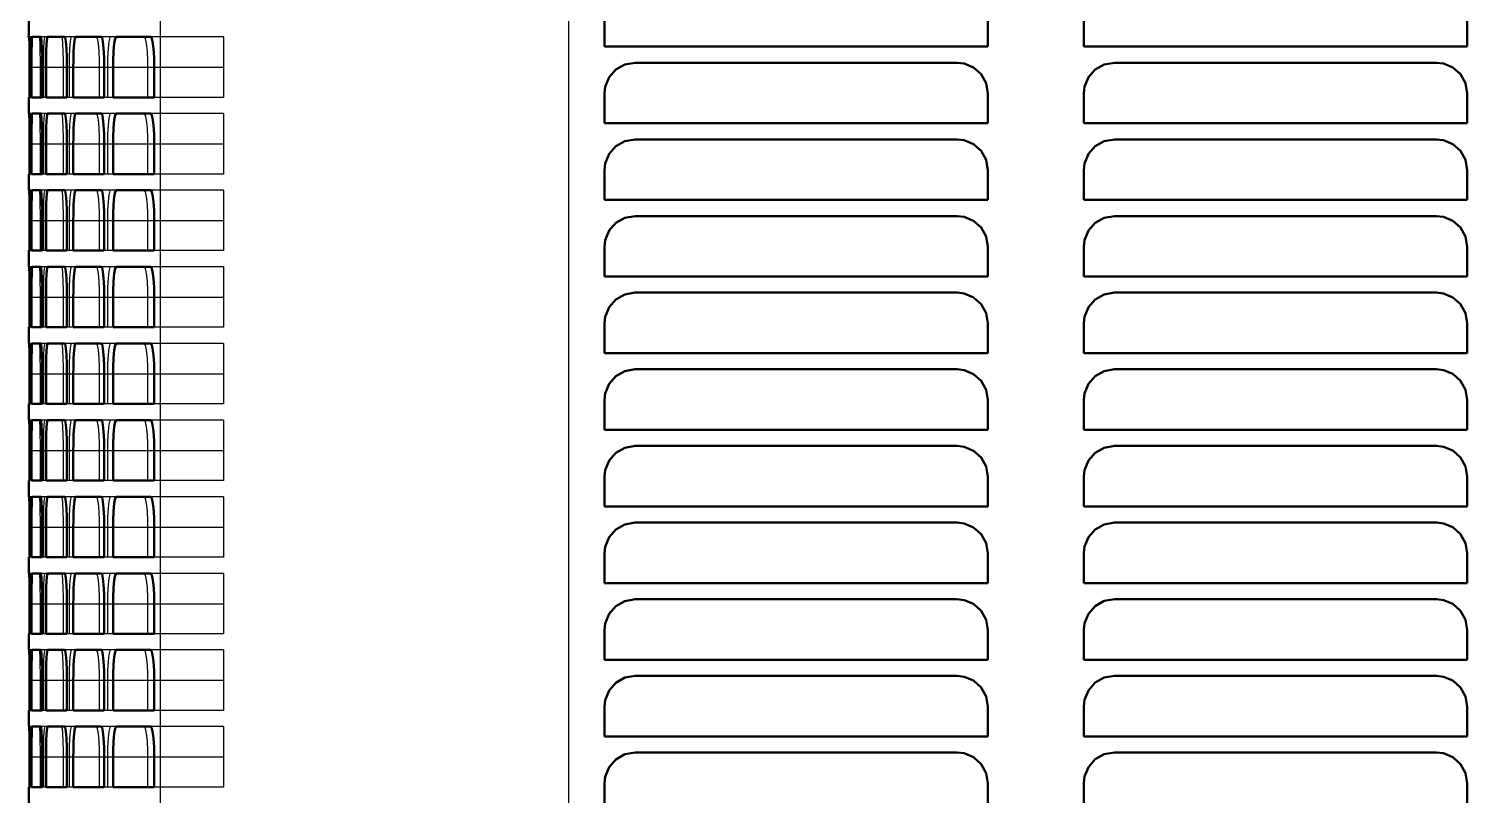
# Model space of a CAD drawing. Header units: inches. Extents: x 0 to 35.8, y 0 to 41.5.
# Drawn here: x 0.23 to 9.61, y 15.8 to 20.8 of the extents above; entities that cross this region are included whole.
import ezdxf

# ---------------------------------------------------------------- set-up
doc = ezdxf.new("R2010")
doc.units = ezdxf.units.IN
doc.header["$MEASUREMENT"] = 0
doc.linetypes.add('Dashed', pattern=[2, 1, -1])
for name, color, linetype, lineweight in [('2d ConnectionPoints', 7, 'Continuous', 50), ('AM_0', 7, 'Continuous', 50), ('AM_4', 3, 'Continuous', 25), ('AM_9', 6, 'Dashed', 25)]:
    doc.layers.add(name, color=color, linetype=linetype, lineweight=lineweight)

msp = doc.modelspace()

# ---------------------------------------------------------------- linework, layer by layer
at = {"layer": '2d ConnectionPoints'}
msp.add_point((0.23, 20.75), dxfattribs=at)
at = {"layer": 'AM_0'}
for p, q in [((0.23, 20.855), (0.23, 20.75)), ((3.984, 20.881), (3.984, 20.686)), ((6.484, 20.686), (6.484, 20.881)), ((7.109, 20.881), (7.109, 20.686)), ((9.609, 20.686), (9.609, 20.881)), ((0.2364, 20.75), (0.23, 20.75)), ((0.3099, 20.75), (0.2515, 20.75)), ((0.4655, 20.75), (0.3519, 20.75)), ((0.7037, 20.75), (0.5345, 20.75)), ((1.0249, 20.75), (0.7999, 20.75)), ((3.984, 20.686), (6.484, 20.686)), ((7.109, 20.686), (9.609, 20.686)), ((0.2348, 20.55), (0.2348, 20.355)), ((0.2387, 20.355), (0.2387, 20.55)), ((0.2478, 20.55), (0.2478, 20.355)), ((0.3174, 20.355), (0.3174, 20.55)), ((0.343, 20.55), (0.343, 20.355)), ((0.4783, 20.355), (0.4783, 20.55)), ((0.5204, 20.55), (0.5204, 20.355)), ((0.7218, 20.355), (0.7218, 20.55)), ((0.7804, 20.55), (0.7804, 20.355)), ((1.0483, 20.355), (1.0483, 20.55)), ((6.284, 20.581), (4.184, 20.581)), ((9.409, 20.581), (7.309, 20.581)), ((0.23, 20.355), (0.2387, 20.355)), ((0.23, 20.355), (0.23, 20.25)), ((0.2478, 20.355), (0.3174, 20.355)), ((0.343, 20.355), (0.4783, 20.355)), ((0.5204, 20.355), (0.7218, 20.355)), ((0.7804, 20.355), (1.0483, 20.355)), ((3.984, 20.381), (3.984, 20.186)), ((6.484, 20.186), (6.484, 20.381)), ((7.109, 20.381), (7.109, 20.186)), ((9.609, 20.186), (9.609, 20.381)), ((0.2364, 20.25), (0.23, 20.25)), ((0.3099, 20.25), (0.2515, 20.25)), ((0.4655, 20.25), (0.3519, 20.25)), ((0.7037, 20.25), (0.5345, 20.25)), ((1.0249, 20.25), (0.7999, 20.25)), ((3.984, 20.186), (6.484, 20.186)), ((7.109, 20.186), (9.609, 20.186)), ((6.284, 20.081), (4.184, 20.081)), ((9.409, 20.081), (7.309, 20.081)), ((0.2348, 20.05), (0.2348, 19.855)), ((0.2387, 19.855), (0.2387, 20.05)), ((0.2478, 20.05), (0.2478, 19.855)), ((0.3174, 19.855), (0.3174, 20.05)), ((0.343, 20.05), (0.343, 19.855)), ((0.4783, 19.855), (0.4783, 20.05)), ((0.5204, 20.05), (0.5204, 19.855)), ((0.7218, 19.855), (0.7218, 20.05)), ((0.7804, 20.05), (0.7804, 19.855)), ((1.0483, 19.855), (1.0483, 20.05)), ((0.23, 19.855), (0.2387, 19.855)), ((0.23, 19.855), (0.23, 19.75)), ((0.2478, 19.855), (0.3174, 19.855)), ((0.343, 19.855), (0.4783, 19.855)), ((0.5204, 19.855), (0.7218, 19.855)), ((0.7804, 19.855), (1.0483, 19.855)), ((3.984, 19.881), (3.984, 19.686)), ((6.484, 19.686), (6.484, 19.881)), ((7.109, 19.881), (7.109, 19.686)), ((9.609, 19.686), (9.609, 19.881)), ((0.2364, 19.75), (0.23, 19.75)), ((0.3099, 19.75), (0.2515, 19.75)), ((0.4655, 19.75), (0.3519, 19.75)), ((0.7037, 19.75), (0.5345, 19.75)), ((1.0249, 19.75), (0.7999, 19.75)), ((3.984, 19.686), (6.484, 19.686)), ((7.109, 19.686), (9.609, 19.686)), ((0.2348, 19.55), (0.2348, 19.355)), ((0.2387, 19.355), (0.2387, 19.55)), ((0.2478, 19.55), (0.2478, 19.355)), ((0.3174, 19.355), (0.3174, 19.55)), ((0.343, 19.55), (0.343, 19.355)), ((0.4783, 19.355), (0.4783, 19.55)), ((0.5204, 19.55), (0.5204, 19.355)), ((0.7218, 19.355), (0.7218, 19.55)), ((0.7804, 19.55), (0.7804, 19.355)), ((1.0483, 19.355), (1.0483, 19.55)), ((6.284, 19.581), (4.184, 19.581)), ((9.409, 19.581), (7.309, 19.581)), ((0.23, 19.355), (0.2387, 19.355)), ((0.23, 19.355), (0.23, 19.25)), ((0.2478, 19.355), (0.3174, 19.355)), ((0.343, 19.355), (0.4783, 19.355)), ((0.5204, 19.355), (0.7218, 19.355)), ((0.7804, 19.355), (1.0483, 19.355)), ((3.984, 19.381), (3.984, 19.186)), ((6.484, 19.186), (6.484, 19.381)), ((7.109, 19.381), (7.109, 19.186)), ((9.609, 19.186), (9.609, 19.381)), ((0.2364, 19.25), (0.23, 19.25)), ((0.3099, 19.25), (0.2515, 19.25)), ((0.4655, 19.25), (0.3519, 19.25)), ((0.7037, 19.25), (0.5345, 19.25)), ((1.0249, 19.25), (0.7999, 19.25)), ((3.984, 19.186), (6.484, 19.186)), ((7.109, 19.186), (9.609, 19.186)), ((0.2348, 19.05), (0.2348, 18.855)), ((0.2387, 18.855), (0.2387, 19.05)), ((0.2478, 19.05), (0.2478, 18.855)), ((0.3174, 18.855), (0.3174, 19.05)), ((0.343, 19.05), (0.343, 18.855)), ((0.4783, 18.855), (0.4783, 19.05)), ((0.5204, 19.05), (0.5204, 18.855)), ((0.7218, 18.855), (0.7218, 19.05)), ((0.7804, 19.05), (0.7804, 18.855)), ((1.0483, 18.855), (1.0483, 19.05)), ((6.284, 19.081), (4.184, 19.081)), ((9.409, 19.081), (7.309, 19.081)), ((0.23, 18.855), (0.2387, 18.855)), ((0.23, 18.855), (0.23, 18.75)), ((0.2478, 18.855), (0.3174, 18.855)), ((0.343, 18.855), (0.4783, 18.855)), ((0.5204, 18.855), (0.7218, 18.855)), ((0.7804, 18.855), (1.0483, 18.855)), ((3.984, 18.881), (3.984, 18.686)), ((6.484, 18.686), (6.484, 18.881)), ((7.109, 18.881), (7.109, 18.686)), ((9.609, 18.686), (9.609, 18.881)), ((0.2364, 18.75), (0.23, 18.75)), ((0.3099, 18.75), (0.2515, 18.75)), ((0.4655, 18.75), (0.3519, 18.75)), ((0.7037, 18.75), (0.5345, 18.75)), ((1.0249, 18.75), (0.7999, 18.75)), ((3.984, 18.686), (6.484, 18.686)), ((7.109, 18.686), (9.609, 18.686)), ((6.284, 18.581), (4.184, 18.581)), ((9.409, 18.581), (7.309, 18.581)), ((0.2348, 18.55), (0.2348, 18.355)), ((0.2387, 18.355), (0.2387, 18.55)), ((0.2478, 18.55), (0.2478, 18.355)), ((0.3174, 18.355), (0.3174, 18.55)), ((0.343, 18.55), (0.343, 18.355)), ((0.4783, 18.355), (0.4783, 18.55)), ((0.5204, 18.55), (0.5204, 18.355)), ((0.7218, 18.355), (0.7218, 18.55)), ((0.7804, 18.55), (0.7804, 18.355)), ((1.0483, 18.355), (1.0483, 18.55)), ((0.23, 18.355), (0.2387, 18.355)), ((0.23, 18.355), (0.23, 18.25)), ((0.2478, 18.355), (0.3174, 18.355)), ((0.343, 18.355), (0.4783, 18.355)), ((0.5204, 18.355), (0.7218, 18.355)), ((0.7804, 18.355), (1.0483, 18.355)), ((3.984, 18.381), (3.984, 18.186)), ((6.484, 18.186), (6.484, 18.381)), ((7.109, 18.381), (7.109, 18.186)), ((9.609, 18.186), (9.609, 18.381)), ((0.2364, 18.25), (0.23, 18.25)), ((0.3099, 18.25), (0.2515, 18.25)), ((0.4655, 18.25), (0.3519, 18.25)), ((0.7037, 18.25), (0.5345, 18.25)), ((1.0249, 18.25), (0.7999, 18.25)), ((3.984, 18.186), (6.484, 18.186)), ((7.109, 18.186), (9.609, 18.186)), ((0.2348, 18.05), (0.2348, 17.855)), ((0.2387, 17.855), (0.2387, 18.05)), ((0.2478, 18.05), (0.2478, 17.855)), ((0.3174, 17.855), (0.3174, 18.05)), ((0.343, 18.05), (0.343, 17.855)), ((0.4783, 17.855), (0.4783, 18.05)), ((0.5204, 18.05), (0.5204, 17.855)), ((0.7218, 17.855), (0.7218, 18.05)), ((0.7804, 18.05), (0.7804, 17.855)), ((1.0483, 17.855), (1.0483, 18.05)), ((6.284, 18.081), (4.184, 18.081)), ((9.409, 18.081), (7.309, 18.081)), ((0.23, 17.855), (0.2387, 17.855)), ((0.23, 17.855), (0.23, 17.75)), ((0.2478, 17.855), (0.3174, 17.855)), ((0.343, 17.855), (0.4783, 17.855)), ((0.5204, 17.855), (0.7218, 17.855)), ((0.7804, 17.855), (1.0483, 17.855)), ((3.984, 17.881), (3.984, 17.686)), ((6.484, 17.686), (6.484, 17.881)), ((7.109, 17.881), (7.109, 17.686)), ((9.609, 17.686), (9.609, 17.881)), ((0.2364, 17.75), (0.23, 17.75)), ((0.3099, 17.75), (0.2515, 17.75)), ((0.4655, 17.75), (0.3519, 17.75)), ((0.7037, 17.75), (0.5345, 17.75)), ((1.0249, 17.75), (0.7999, 17.75)), ((3.984, 17.686), (6.484, 17.686)), ((7.109, 17.686), (9.609, 17.686)), ((0.2348, 17.55), (0.2348, 17.355)), ((0.2387, 17.355), (0.2387, 17.55)), ((0.2478, 17.55), (0.2478, 17.355)), ((0.3174, 17.355), (0.3174, 17.55)), ((0.343, 17.55), (0.343, 17.355)), ((0.4783, 17.355), (0.4783, 17.55)), ((0.5204, 17.55), (0.5204, 17.355)), ((0.7218, 17.355), (0.7218, 17.55)), ((0.7804, 17.55), (0.7804, 17.355)), ((1.0483, 17.355), (1.0483, 17.55)), ((6.284, 17.581), (4.184, 17.581)), ((9.409, 17.581), (7.309, 17.581)), ((0.23, 17.355), (0.2387, 17.355)), ((0.23, 17.355), (0.23, 17.25)), ((0.2478, 17.355), (0.3174, 17.355)), ((0.343, 17.355), (0.4783, 17.355)), ((0.5204, 17.355), (0.7218, 17.355)), ((0.7804, 17.355), (1.0483, 17.355)), ((3.984, 17.381), (3.984, 17.186)), ((6.484, 17.186), (6.484, 17.381)), ((7.109, 17.381), (7.109, 17.186)), ((9.609, 17.186), (9.609, 17.381)), ((0.2364, 17.25), (0.23, 17.25)), ((0.3099, 17.25), (0.2515, 17.25)), ((0.4655, 17.25), (0.3519, 17.25)), ((0.7037, 17.25), (0.5345, 17.25)), ((1.0249, 17.25), (0.7999, 17.25)), ((3.984, 17.186), (6.484, 17.186)), ((7.109, 17.186), (9.609, 17.186)), ((6.284, 17.081), (4.184, 17.081)), ((9.409, 17.081), (7.309, 17.081)), ((0.2348, 17.05), (0.2348, 16.855)), ((0.2387, 16.855), (0.2387, 17.05)), ((0.2478, 17.05), (0.2478, 16.855)), ((0.3174, 16.855), (0.3174, 17.05)), ((0.343, 17.05), (0.343, 16.855)), ((0.4783, 16.855), (0.4783, 17.05)), ((0.5204, 17.05), (0.5204, 16.855)), ((0.7218, 16.855), (0.7218, 17.05)), ((0.7804, 17.05), (0.7804, 16.855)), ((1.0483, 16.855), (1.0483, 17.05)), ((0.23, 16.855), (0.2387, 16.855)), ((0.23, 16.855), (0.23, 16.75)), ((0.2478, 16.855), (0.3174, 16.855)), ((0.343, 16.855), (0.4783, 16.855)), ((0.5204, 16.855), (0.7218, 16.855)), ((0.7804, 16.855), (1.0483, 16.855)), ((3.984, 16.881), (3.984, 16.686)), ((6.484, 16.686), (6.484, 16.881)), ((7.109, 16.881), (7.109, 16.686)), ((9.609, 16.686), (9.609, 16.881)), ((0.2364, 16.75), (0.23, 16.75)), ((0.3099, 16.75), (0.2515, 16.75)), ((0.4655, 16.75), (0.3519, 16.75)), ((0.7037, 16.75), (0.5345, 16.75)), ((1.0249, 16.75), (0.7999, 16.75)), ((3.984, 16.686), (6.484, 16.686)), ((7.109, 16.686), (9.609, 16.686)), ((0.2348, 16.55), (0.2348, 16.355)), ((0.2387, 16.355), (0.2387, 16.55)), ((0.2478, 16.55), (0.2478, 16.355)), ((0.3174, 16.355), (0.3174, 16.55)), ((0.343, 16.55), (0.343, 16.355)), ((0.4783, 16.355), (0.4783, 16.55)), ((0.5204, 16.55), (0.5204, 16.355)), ((0.7218, 16.355), (0.7218, 16.55)), ((0.7804, 16.55), (0.7804, 16.355)), ((1.0483, 16.355), (1.0483, 16.55)), ((6.284, 16.581), (4.184, 16.581)), ((9.409, 16.581), (7.309, 16.581)), ((0.23, 16.355), (0.2387, 16.355)), ((0.23, 16.355), (0.23, 16.25)), ((0.2478, 16.355), (0.3174, 16.355)), ((0.343, 16.355), (0.4783, 16.355)), ((0.5204, 16.355), (0.7218, 16.355)), ((0.7804, 16.355), (1.0483, 16.355)), ((3.984, 16.381), (3.984, 16.186)), ((6.484, 16.186), (6.484, 16.381)), ((7.109, 16.381), (7.109, 16.186)), ((9.609, 16.186), (9.609, 16.381)), ((0.2364, 16.25), (0.23, 16.25)), ((0.3099, 16.25), (0.2515, 16.25)), ((0.4655, 16.25), (0.3519, 16.25)), ((0.7037, 16.25), (0.5345, 16.25)), ((1.0249, 16.25), (0.7999, 16.25)), ((3.984, 16.186), (6.484, 16.186)), ((7.109, 16.186), (9.609, 16.186)), ((0.2348, 16.05), (0.2348, 15.855)), ((0.2387, 15.855), (0.2387, 16.05)), ((0.2478, 16.05), (0.2478, 15.855)), ((0.3174, 15.855), (0.3174, 16.05)), ((0.343, 16.05), (0.343, 15.855)), ((0.4783, 15.855), (0.4783, 16.05)), ((0.5204, 16.05), (0.5204, 15.855)), ((0.7218, 15.855), (0.7218, 16.05)), ((0.7804, 16.05), (0.7804, 15.855)), ((1.0483, 15.855), (1.0483, 16.05)), ((6.284, 16.081), (4.184, 16.081)), ((9.409, 16.081), (7.309, 16.081)), ((0.23, 15.855), (0.2387, 15.855)), ((0.23, 15.855), (0.23, 15.75)), ((0.2478, 15.855), (0.3174, 15.855)), ((0.343, 15.855), (0.4783, 15.855)), ((0.5204, 15.855), (0.7218, 15.855)), ((0.7804, 15.855), (1.0483, 15.855)), ((3.984, 15.881), (3.984, 15.686)), ((6.484, 15.686), (6.484, 15.881)), ((7.109, 15.881), (7.109, 15.686)), ((9.609, 15.686), (9.609, 15.881))]:
    msp.add_line(p, q, dxfattribs=at)
for points in [[(0.2331, 20.75), (0.2336, 20.7387), (0.2341, 20.7062), (0.2345, 20.656), (0.2347, 20.5939), (0.2348, 20.55)], [(0.2387, 20.55), (0.2385, 20.6162), (0.2381, 20.6749), (0.2376, 20.7196), (0.2369, 20.7451), (0.2364, 20.75)], [(0.2515, 20.75), (0.2502, 20.7387), (0.2492, 20.7062), (0.2484, 20.656), (0.2479, 20.5939), (0.2478, 20.55)], [(0.3174, 20.55), (0.3169, 20.6162), (0.3157, 20.6749), (0.3138, 20.7195), (0.3115, 20.7451), (0.3099, 20.75)], [(0.3519, 20.75), (0.3489, 20.7387), (0.3463, 20.7061), (0.3443, 20.6559), (0.3432, 20.5937), (0.343, 20.55)], [(0.4783, 20.55), (0.4776, 20.6161), (0.4755, 20.6747), (0.4723, 20.7194), (0.4683, 20.745), (0.4655, 20.75)], [(0.5345, 20.75), (0.5298, 20.7387), (0.5256, 20.706), (0.5225, 20.6556), (0.5207, 20.5934), (0.5204, 20.55)], [(0.7218, 20.55), (0.7207, 20.616), (0.7178, 20.6746), (0.7133, 20.7192), (0.7077, 20.7449), (0.7037, 20.75)], [(0.7999, 20.75), (0.7934, 20.7386), (0.7876, 20.7058), (0.7833, 20.6553), (0.7809, 20.593), (0.7804, 20.55)], [(1.0483, 20.55), (1.047, 20.6159), (1.0432, 20.6743), (1.0374, 20.7189), (1.0301, 20.7448), (1.0249, 20.75)], [(4.184, 20.581), (4.1175, 20.5696), (4.0584, 20.5367), (4.0138, 20.486), (3.9886, 20.4236), (3.984, 20.381)], [(6.484, 20.381), (6.4728, 20.447), (6.4405, 20.5055), (6.3907, 20.5501), (6.3288, 20.5759), (6.284, 20.581)], [(7.309, 20.581), (7.2426, 20.5697), (7.1837, 20.5369), (7.139, 20.4864), (7.1137, 20.4241), (7.109, 20.381)], [(9.609, 20.381), (9.5978, 20.4471), (9.5654, 20.5057), (9.5154, 20.5504), (9.4534, 20.576), (9.409, 20.581)], [(0.2331, 20.25), (0.2336, 20.2387), (0.2341, 20.2062), (0.2345, 20.156), (0.2347, 20.0939), (0.2348, 20.05)], [(0.2387, 20.05), (0.2385, 20.1162), (0.2381, 20.1749), (0.2376, 20.2196), (0.2369, 20.2451), (0.2364, 20.25)], [(0.2515, 20.25), (0.2502, 20.2387), (0.2492, 20.2062), (0.2484, 20.156), (0.2479, 20.0939), (0.2478, 20.05)], [(0.3174, 20.05), (0.3169, 20.1162), (0.3157, 20.1749), (0.3138, 20.2195), (0.3115, 20.2451), (0.3099, 20.25)], [(0.3519, 20.25), (0.3489, 20.2387), (0.3463, 20.2061), (0.3443, 20.1559), (0.3432, 20.0937), (0.343, 20.05)], [(0.4783, 20.05), (0.4776, 20.1161), (0.4755, 20.1747), (0.4723, 20.2194), (0.4683, 20.245), (0.4655, 20.25)], [(0.5345, 20.25), (0.5298, 20.2387), (0.5256, 20.206), (0.5225, 20.1556), (0.5207, 20.0934), (0.5204, 20.05)], [(0.7218, 20.05), (0.7207, 20.116), (0.7178, 20.1746), (0.7133, 20.2192), (0.7077, 20.2449), (0.7037, 20.25)], [(0.7999, 20.25), (0.7934, 20.2386), (0.7876, 20.2058), (0.7833, 20.1553), (0.7809, 20.093), (0.7804, 20.05)], [(1.0483, 20.05), (1.047, 20.1159), (1.0432, 20.1743), (1.0374, 20.2189), (1.0301, 20.2448), (1.0249, 20.25)], [(4.184, 20.081), (4.1175, 20.0696), (4.0584, 20.0367), (4.0138, 19.986), (3.9886, 19.9236), (3.984, 19.881)], [(6.484, 19.881), (6.4728, 19.947), (6.4405, 20.0055), (6.3907, 20.0501), (6.3288, 20.0759), (6.284, 20.081)], [(7.309, 20.081), (7.2426, 20.0697), (7.1837, 20.0369), (7.139, 19.9864), (7.1137, 19.9241), (7.109, 19.881)], [(9.609, 19.881), (9.5978, 19.9471), (9.5654, 20.0057), (9.5154, 20.0504), (9.4534, 20.076), (9.409, 20.081)], [(0.2331, 19.75), (0.2336, 19.7387), (0.2341, 19.7062), (0.2345, 19.656), (0.2347, 19.5939), (0.2348, 19.55)], [(0.2387, 19.55), (0.2385, 19.6162), (0.2381, 19.6749), (0.2376, 19.7196), (0.2369, 19.7451), (0.2364, 19.75)], [(0.2515, 19.75), (0.2502, 19.7387), (0.2492, 19.7062), (0.2484, 19.656), (0.2479, 19.5939), (0.2478, 19.55)], [(0.3174, 19.55), (0.3169, 19.6162), (0.3157, 19.6749), (0.3138, 19.7195), (0.3115, 19.7451), (0.3099, 19.75)], [(0.3519, 19.75), (0.3489, 19.7387), (0.3463, 19.7061), (0.3443, 19.6559), (0.3432, 19.5937), (0.343, 19.55)], [(0.4783, 19.55), (0.4776, 19.6161), (0.4755, 19.6747), (0.4723, 19.7194), (0.4683, 19.745), (0.4655, 19.75)], [(0.5345, 19.75), (0.5298, 19.7387), (0.5256, 19.706), (0.5225, 19.6556), (0.5207, 19.5934), (0.5204, 19.55)], [(0.7218, 19.55), (0.7207, 19.616), (0.7178, 19.6746), (0.7133, 19.7192), (0.7077, 19.7449), (0.7037, 19.75)], [(0.7999, 19.75), (0.7934, 19.7386), (0.7876, 19.7058), (0.7833, 19.6553), (0.7809, 19.593), (0.7804, 19.55)], [(1.0483, 19.55), (1.047, 19.6159), (1.0432, 19.6743), (1.0374, 19.7189), (1.0301, 19.7448), (1.0249, 19.75)], [(4.184, 19.581), (4.1175, 19.5696), (4.0584, 19.5367), (4.0138, 19.486), (3.9886, 19.4236), (3.984, 19.381)], [(6.484, 19.381), (6.4728, 19.447), (6.4405, 19.5055), (6.3907, 19.5501), (6.3288, 19.5759), (6.284, 19.581)], [(7.309, 19.581), (7.2426, 19.5697), (7.1837, 19.5369), (7.139, 19.4864), (7.1137, 19.4241), (7.109, 19.381)], [(9.609, 19.381), (9.5978, 19.4471), (9.5654, 19.5057), (9.5154, 19.5504), (9.4534, 19.576), (9.409, 19.581)], [(0.2331, 19.25), (0.2336, 19.2387), (0.2341, 19.2062), (0.2345, 19.156), (0.2347, 19.0939), (0.2348, 19.05)], [(0.2387, 19.05), (0.2385, 19.1162), (0.2381, 19.1749), (0.2376, 19.2196), (0.2369, 19.2451), (0.2364, 19.25)], [(0.2515, 19.25), (0.2502, 19.2387), (0.2492, 19.2062), (0.2484, 19.156), (0.2479, 19.0939), (0.2478, 19.05)], [(0.3174, 19.05), (0.3169, 19.1162), (0.3157, 19.1749), (0.3138, 19.2195), (0.3115, 19.2451), (0.3099, 19.25)], [(0.3519, 19.25), (0.3489, 19.2387), (0.3463, 19.2061), (0.3443, 19.1559), (0.3432, 19.0937), (0.343, 19.05)], [(0.4783, 19.05), (0.4776, 19.1161), (0.4755, 19.1747), (0.4723, 19.2194), (0.4683, 19.245), (0.4655, 19.25)], [(0.5345, 19.25), (0.5298, 19.2387), (0.5256, 19.206), (0.5225, 19.1556), (0.5207, 19.0934), (0.5204, 19.05)], [(0.7218, 19.05), (0.7207, 19.116), (0.7178, 19.1746), (0.7133, 19.2192), (0.7077, 19.2449), (0.7037, 19.25)], [(0.7999, 19.25), (0.7934, 19.2386), (0.7876, 19.2058), (0.7833, 19.1553), (0.7809, 19.093), (0.7804, 19.05)], [(1.0483, 19.05), (1.047, 19.1159), (1.0432, 19.1743), (1.0374, 19.2189), (1.0301, 19.2448), (1.0249, 19.25)], [(4.184, 19.081), (4.1175, 19.0696), (4.0584, 19.0367), (4.0138, 18.986), (3.9886, 18.9236), (3.984, 18.881)], [(6.484, 18.881), (6.4728, 18.947), (6.4405, 19.0055), (6.3907, 19.0501), (6.3288, 19.0759), (6.284, 19.081)], [(7.309, 19.081), (7.2426, 19.0697), (7.1837, 19.0369), (7.139, 18.9864), (7.1137, 18.9241), (7.109, 18.881)], [(9.609, 18.881), (9.5978, 18.9471), (9.5654, 19.0057), (9.5154, 19.0504), (9.4534, 19.076), (9.409, 19.081)], [(0.2331, 18.75), (0.2336, 18.7387), (0.2341, 18.7062), (0.2345, 18.656), (0.2347, 18.5939), (0.2348, 18.55)], [(0.2387, 18.55), (0.2385, 18.6162), (0.2381, 18.6749), (0.2376, 18.7196), (0.2369, 18.7451), (0.2364, 18.75)], [(0.2515, 18.75), (0.2502, 18.7387), (0.2492, 18.7062), (0.2484, 18.656), (0.2479, 18.5939), (0.2478, 18.55)], [(0.3174, 18.55), (0.3169, 18.6162), (0.3157, 18.6749), (0.3138, 18.7195), (0.3115, 18.7451), (0.3099, 18.75)], [(0.3519, 18.75), (0.3489, 18.7387), (0.3463, 18.7061), (0.3443, 18.6559), (0.3432, 18.5937), (0.343, 18.55)], [(0.4783, 18.55), (0.4776, 18.6161), (0.4755, 18.6747), (0.4723, 18.7194), (0.4683, 18.745), (0.4655, 18.75)], [(0.5345, 18.75), (0.5298, 18.7387), (0.5256, 18.706), (0.5225, 18.6556), (0.5207, 18.5934), (0.5204, 18.55)], [(0.7218, 18.55), (0.7207, 18.616), (0.7178, 18.6746), (0.7133, 18.7192), (0.7077, 18.7449), (0.7037, 18.75)], [(0.7999, 18.75), (0.7934, 18.7386), (0.7876, 18.7058), (0.7833, 18.6553), (0.7809, 18.593), (0.7804, 18.55)], [(1.0483, 18.55), (1.047, 18.6159), (1.0432, 18.6743), (1.0374, 18.7189), (1.0301, 18.7448), (1.0249, 18.75)], [(4.184, 18.581), (4.1175, 18.5696), (4.0584, 18.5367), (4.0138, 18.486), (3.9886, 18.4236), (3.984, 18.381)], [(6.484, 18.381), (6.4728, 18.447), (6.4405, 18.5055), (6.3907, 18.5501), (6.3288, 18.5759), (6.284, 18.581)], [(7.309, 18.581), (7.2426, 18.5697), (7.1837, 18.5369), (7.139, 18.4864), (7.1137, 18.4241), (7.109, 18.381)], [(9.609, 18.381), (9.5978, 18.4471), (9.5654, 18.5057), (9.5154, 18.5504), (9.4534, 18.576), (9.409, 18.581)], [(0.2331, 18.25), (0.2336, 18.2387), (0.2341, 18.2062), (0.2345, 18.156), (0.2347, 18.0939), (0.2348, 18.05)], [(0.2387, 18.05), (0.2385, 18.1162), (0.2381, 18.1749), (0.2376, 18.2196), (0.2369, 18.2451), (0.2364, 18.25)], [(0.2515, 18.25), (0.2502, 18.2387), (0.2492, 18.2062), (0.2484, 18.156), (0.2479, 18.0939), (0.2478, 18.05)], [(0.3174, 18.05), (0.3169, 18.1162), (0.3157, 18.1749), (0.3138, 18.2195), (0.3115, 18.2451), (0.3099, 18.25)], [(0.3519, 18.25), (0.3489, 18.2387), (0.3463, 18.2061), (0.3443, 18.1559), (0.3432, 18.0937), (0.343, 18.05)], [(0.4783, 18.05), (0.4776, 18.1161), (0.4755, 18.1747), (0.4723, 18.2194), (0.4683, 18.245), (0.4655, 18.25)], [(0.5345, 18.25), (0.5298, 18.2387), (0.5256, 18.206), (0.5225, 18.1556), (0.5207, 18.0934), (0.5204, 18.05)], [(0.7218, 18.05), (0.7207, 18.116), (0.7178, 18.1746), (0.7133, 18.2192), (0.7077, 18.2449), (0.7037, 18.25)], [(0.7999, 18.25), (0.7934, 18.2386), (0.7876, 18.2058), (0.7833, 18.1553), (0.7809, 18.093), (0.7804, 18.05)], [(1.0483, 18.05), (1.047, 18.1159), (1.0432, 18.1743), (1.0374, 18.2189), (1.0301, 18.2448), (1.0249, 18.25)], [(4.184, 18.081), (4.1175, 18.0696), (4.0584, 18.0367), (4.0138, 17.986), (3.9886, 17.9236), (3.984, 17.881)], [(6.484, 17.881), (6.4728, 17.947), (6.4405, 18.0055), (6.3907, 18.0501), (6.3288, 18.0759), (6.284, 18.081)], [(7.309, 18.081), (7.2426, 18.0697), (7.1837, 18.0369), (7.139, 17.9864), (7.1137, 17.9241), (7.109, 17.881)], [(9.609, 17.881), (9.5978, 17.9471), (9.5654, 18.0057), (9.5154, 18.0504), (9.4534, 18.076), (9.409, 18.081)], [(0.2331, 17.75), (0.2336, 17.7387), (0.2341, 17.7062), (0.2345, 17.656), (0.2347, 17.5939), (0.2348, 17.55)], [(0.2387, 17.55), (0.2385, 17.6162), (0.2381, 17.6749), (0.2376, 17.7196), (0.2369, 17.7451), (0.2364, 17.75)], [(0.2515, 17.75), (0.2502, 17.7387), (0.2492, 17.7062), (0.2484, 17.656), (0.2479, 17.5939), (0.2478, 17.55)], [(0.3174, 17.55), (0.3169, 17.6162), (0.3157, 17.6749), (0.3138, 17.7195), (0.3115, 17.7451), (0.3099, 17.75)], [(0.3519, 17.75), (0.3489, 17.7387), (0.3463, 17.7061), (0.3443, 17.6559), (0.3432, 17.5937), (0.343, 17.55)], [(0.4783, 17.55), (0.4776, 17.6161), (0.4755, 17.6747), (0.4723, 17.7194), (0.4683, 17.745), (0.4655, 17.75)], [(0.5345, 17.75), (0.5298, 17.7387), (0.5256, 17.706), (0.5225, 17.6556), (0.5207, 17.5934), (0.5204, 17.55)], [(0.7218, 17.55), (0.7207, 17.616), (0.7178, 17.6746), (0.7133, 17.7192), (0.7077, 17.7449), (0.7037, 17.75)], [(0.7999, 17.75), (0.7934, 17.7386), (0.7876, 17.7058), (0.7833, 17.6553), (0.7809, 17.593), (0.7804, 17.55)], [(1.0483, 17.55), (1.047, 17.6159), (1.0432, 17.6743), (1.0374, 17.7189), (1.0301, 17.7448), (1.0249, 17.75)], [(4.184, 17.581), (4.1175, 17.5696), (4.0584, 17.5367), (4.0138, 17.486), (3.9886, 17.4236), (3.984, 17.381)], [(6.484, 17.381), (6.4728, 17.447), (6.4405, 17.5055), (6.3907, 17.5501), (6.3288, 17.5759), (6.284, 17.581)], [(7.309, 17.581), (7.2426, 17.5697), (7.1837, 17.5369), (7.139, 17.4864), (7.1137, 17.4241), (7.109, 17.381)], [(9.609, 17.381), (9.5978, 17.4471), (9.5654, 17.5057), (9.5154, 17.5504), (9.4534, 17.576), (9.409, 17.581)], [(0.2331, 17.25), (0.2336, 17.2387), (0.2341, 17.2062), (0.2345, 17.156), (0.2347, 17.0939), (0.2348, 17.05)], [(0.2387, 17.05), (0.2385, 17.1162), (0.2381, 17.1749), (0.2376, 17.2196), (0.2369, 17.2451), (0.2364, 17.25)], [(0.2515, 17.25), (0.2502, 17.2387), (0.2492, 17.2062), (0.2484, 17.156), (0.2479, 17.0939), (0.2478, 17.05)], [(0.3174, 17.05), (0.3169, 17.1162), (0.3157, 17.1749), (0.3138, 17.2195), (0.3115, 17.2451), (0.3099, 17.25)], [(0.3519, 17.25), (0.3489, 17.2387), (0.3463, 17.2061), (0.3443, 17.1559), (0.3432, 17.0937), (0.343, 17.05)], [(0.4783, 17.05), (0.4776, 17.1161), (0.4755, 17.1747), (0.4723, 17.2194), (0.4683, 17.245), (0.4655, 17.25)], [(0.5345, 17.25), (0.5298, 17.2387), (0.5256, 17.206), (0.5225, 17.1556), (0.5207, 17.0934), (0.5204, 17.05)], [(0.7218, 17.05), (0.7207, 17.116), (0.7178, 17.1746), (0.7133, 17.2192), (0.7077, 17.2449), (0.7037, 17.25)], [(0.7999, 17.25), (0.7934, 17.2386), (0.7876, 17.2058), (0.7833, 17.1553), (0.7809, 17.093), (0.7804, 17.05)], [(1.0483, 17.05), (1.047, 17.1159), (1.0432, 17.1743), (1.0374, 17.2189), (1.0301, 17.2448), (1.0249, 17.25)], [(4.184, 17.081), (4.1175, 17.0696), (4.0584, 17.0367), (4.0138, 16.986), (3.9886, 16.9236), (3.984, 16.881)], [(6.484, 16.881), (6.4728, 16.947), (6.4405, 17.0055), (6.3907, 17.0501), (6.3288, 17.0759), (6.284, 17.081)], [(7.309, 17.081), (7.2426, 17.0697), (7.1837, 17.0369), (7.139, 16.9864), (7.1137, 16.9241), (7.109, 16.881)], [(9.609, 16.881), (9.5978, 16.9471), (9.5654, 17.0057), (9.5154, 17.0504), (9.4534, 17.076), (9.409, 17.081)], [(0.2331, 16.75), (0.2336, 16.7387), (0.2341, 16.7062), (0.2345, 16.656), (0.2347, 16.5939), (0.2348, 16.55)], [(0.2387, 16.55), (0.2385, 16.6162), (0.2381, 16.6749), (0.2376, 16.7196), (0.2369, 16.7451), (0.2364, 16.75)], [(0.2515, 16.75), (0.2502, 16.7387), (0.2492, 16.7062), (0.2484, 16.656), (0.2479, 16.5939), (0.2478, 16.55)], [(0.3174, 16.55), (0.3169, 16.6162), (0.3157, 16.6749), (0.3138, 16.7195), (0.3115, 16.7451), (0.3099, 16.75)], [(0.3519, 16.75), (0.3489, 16.7387), (0.3463, 16.7061), (0.3443, 16.6559), (0.3432, 16.5937), (0.343, 16.55)], [(0.4783, 16.55), (0.4776, 16.6161), (0.4755, 16.6747), (0.4723, 16.7194), (0.4683, 16.745), (0.4655, 16.75)], [(0.5345, 16.75), (0.5298, 16.7387), (0.5256, 16.706), (0.5225, 16.6556), (0.5207, 16.5934), (0.5204, 16.55)], [(0.7218, 16.55), (0.7207, 16.616), (0.7178, 16.6746), (0.7133, 16.7192), (0.7077, 16.7449), (0.7037, 16.75)], [(0.7999, 16.75), (0.7934, 16.7386), (0.7876, 16.7058), (0.7833, 16.6553), (0.7809, 16.593), (0.7804, 16.55)], [(1.0483, 16.55), (1.047, 16.6159), (1.0432, 16.6743), (1.0374, 16.7189), (1.0301, 16.7448), (1.0249, 16.75)], [(4.184, 16.581), (4.1175, 16.5696), (4.0584, 16.5367), (4.0138, 16.486), (3.9886, 16.4236), (3.984, 16.381)], [(6.484, 16.381), (6.4728, 16.447), (6.4405, 16.5055), (6.3907, 16.5501), (6.3288, 16.5759), (6.284, 16.581)], [(7.309, 16.581), (7.2426, 16.5697), (7.1837, 16.5369), (7.139, 16.4864), (7.1137, 16.4241), (7.109, 16.381)], [(9.609, 16.381), (9.5978, 16.4471), (9.5654, 16.5057), (9.5154, 16.5504), (9.4534, 16.576), (9.409, 16.581)], [(0.2331, 16.25), (0.2336, 16.2387), (0.2341, 16.2062), (0.2345, 16.156), (0.2347, 16.0939), (0.2348, 16.05)], [(0.2387, 16.05), (0.2385, 16.1162), (0.2381, 16.1749), (0.2376, 16.2196), (0.2369, 16.2451), (0.2364, 16.25)], [(0.2515, 16.25), (0.2502, 16.2387), (0.2492, 16.2062), (0.2484, 16.156), (0.2479, 16.0939), (0.2478, 16.05)], [(0.3174, 16.05), (0.3169, 16.1162), (0.3157, 16.1749), (0.3138, 16.2195), (0.3115, 16.2451), (0.3099, 16.25)], [(0.3519, 16.25), (0.3489, 16.2387), (0.3463, 16.2061), (0.3443, 16.1559), (0.3432, 16.0937), (0.343, 16.05)], [(0.4783, 16.05), (0.4776, 16.1161), (0.4755, 16.1747), (0.4723, 16.2194), (0.4683, 16.245), (0.4655, 16.25)], [(0.5345, 16.25), (0.5298, 16.2387), (0.5256, 16.206), (0.5225, 16.1556), (0.5207, 16.0934), (0.5204, 16.05)], [(0.7218, 16.05), (0.7207, 16.116), (0.7178, 16.1746), (0.7133, 16.2192), (0.7077, 16.2449), (0.7037, 16.25)], [(0.7999, 16.25), (0.7934, 16.2386), (0.7876, 16.2058), (0.7833, 16.1553), (0.7809, 16.093), (0.7804, 16.05)], [(1.0483, 16.05), (1.047, 16.1159), (1.0432, 16.1743), (1.0374, 16.2189), (1.0301, 16.2448), (1.0249, 16.25)], [(4.184, 16.081), (4.1175, 16.0696), (4.0584, 16.0367), (4.0138, 15.986), (3.9886, 15.9236), (3.984, 15.881)], [(6.484, 15.881), (6.4728, 15.947), (6.4405, 16.0055), (6.3907, 16.0501), (6.3288, 16.0759), (6.284, 16.081)], [(7.309, 16.081), (7.2426, 16.0697), (7.1837, 16.0369), (7.139, 15.9864), (7.1137, 15.9241), (7.109, 15.881)], [(9.609, 15.881), (9.5978, 15.9471), (9.5654, 16.0057), (9.5154, 16.0504), (9.4534, 16.076), (9.409, 16.081)]]:
    msp.add_lwpolyline(points, dxfattribs=at)
at = {"layer": 'AM_4'}
for p, q in [((1.0858, 41.5), (1.0858, 1.625)), ((3.7489, 41.5), (3.7489, 1.625)), ((0.2387, 20.55), (0.2348, 20.55)), ((0.3174, 20.55), (0.2478, 20.55)), ((0.4783, 20.55), (0.343, 20.55)), ((0.7218, 20.55), (0.5204, 20.55)), ((1.0483, 20.55), (0.7804, 20.55)), ((0.2387, 20.05), (0.2348, 20.05)), ((0.3174, 20.05), (0.2478, 20.05)), ((0.4783, 20.05), (0.343, 20.05)), ((0.7218, 20.05), (0.5204, 20.05)), ((1.0483, 20.05), (0.7804, 20.05)), ((0.2387, 19.55), (0.2348, 19.55)), ((0.3174, 19.55), (0.2478, 19.55)), ((0.4783, 19.55), (0.343, 19.55)), ((0.7218, 19.55), (0.5204, 19.55)), ((1.0483, 19.55), (0.7804, 19.55)), ((0.2387, 19.05), (0.2348, 19.05)), ((0.3174, 19.05), (0.2478, 19.05)), ((0.4783, 19.05), (0.343, 19.05)), ((0.7218, 19.05), (0.5204, 19.05)), ((1.0483, 19.05), (0.7804, 19.05)), ((0.2387, 18.55), (0.2348, 18.55)), ((0.3174, 18.55), (0.2478, 18.55)), ((0.4783, 18.55), (0.343, 18.55)), ((0.7218, 18.55), (0.5204, 18.55)), ((1.0483, 18.55), (0.7804, 18.55)), ((0.2387, 18.05), (0.2348, 18.05)), ((0.3174, 18.05), (0.2478, 18.05)), ((0.4783, 18.05), (0.343, 18.05)), ((0.7218, 18.05), (0.5204, 18.05)), ((1.0483, 18.05), (0.7804, 18.05)), ((0.2387, 17.55), (0.2348, 17.55)), ((0.3174, 17.55), (0.2478, 17.55)), ((0.4783, 17.55), (0.343, 17.55)), ((0.7218, 17.55), (0.5204, 17.55)), ((1.0483, 17.55), (0.7804, 17.55)), ((0.2387, 17.05), (0.2348, 17.05)), ((0.3174, 17.05), (0.2478, 17.05)), ((0.4783, 17.05), (0.343, 17.05)), ((0.7218, 17.05), (0.5204, 17.05)), ((1.0483, 17.05), (0.7804, 17.05)), ((0.2387, 16.55), (0.2348, 16.55)), ((0.3174, 16.55), (0.2478, 16.55)), ((0.4783, 16.55), (0.343, 16.55)), ((0.7218, 16.55), (0.5204, 16.55)), ((1.0483, 16.55), (0.7804, 16.55)), ((0.2387, 16.05), (0.2348, 16.05)), ((0.3174, 16.05), (0.2478, 16.05)), ((0.4783, 16.05), (0.343, 16.05)), ((0.7218, 16.05), (0.5204, 16.05)), ((1.0483, 16.05), (0.7804, 16.05))]:
    msp.add_line(p, q, dxfattribs=at)
at = {"layer": 'AM_9'}
for p, q in [((0.2515, 20.75), (0.2364, 20.75)), ((0.3519, 20.75), (0.3099, 20.75)), ((0.5345, 20.75), (0.4655, 20.75)), ((0.7999, 20.75), (0.7037, 20.75)), ((1.5, 20.75), (1.0249, 20.75)), ((1.5, 20.75), (1.5, 20.355)), ((0.2478, 20.55), (0.2387, 20.55)), ((0.242, 20.355), (0.242, 20.55)), ((0.3037, 20.55), (0.3037, 20.355)), ((0.343, 20.55), (0.3174, 20.55)), ((0.3273, 20.355), (0.3273, 20.55)), ((0.4548, 20.55), (0.4548, 20.355)), ((0.5204, 20.55), (0.4783, 20.55)), ((0.4949, 20.355), (0.4949, 20.55)), ((0.6884, 20.55), (0.6884, 20.355)), ((0.7804, 20.55), (0.7218, 20.55)), ((0.7451, 20.355), (0.7451, 20.55)), ((1.005, 20.55), (1.005, 20.355)), ((1.5, 20.55), (1.0483, 20.55)), ((0.2478, 20.355), (0.2387, 20.355)), ((0.343, 20.355), (0.3174, 20.355)), ((0.5204, 20.355), (0.4783, 20.355)), ((0.7804, 20.355), (0.7218, 20.355)), ((1.5, 20.355), (1.0483, 20.355)), ((0.2515, 20.25), (0.2364, 20.25)), ((0.3519, 20.25), (0.3099, 20.25)), ((0.5345, 20.25), (0.4655, 20.25)), ((0.7999, 20.25), (0.7037, 20.25)), ((1.5, 20.25), (1.0249, 20.25)), ((1.5, 20.25), (1.5, 19.855)), ((0.2478, 20.05), (0.2387, 20.05)), ((0.242, 19.855), (0.242, 20.05)), ((0.3037, 20.05), (0.3037, 19.855)), ((0.343, 20.05), (0.3174, 20.05)), ((0.3273, 19.855), (0.3273, 20.05)), ((0.4548, 20.05), (0.4548, 19.855)), ((0.5204, 20.05), (0.4783, 20.05)), ((0.4949, 19.855), (0.4949, 20.05)), ((0.6884, 20.05), (0.6884, 19.855)), ((0.7804, 20.05), (0.7218, 20.05)), ((0.7451, 19.855), (0.7451, 20.05)), ((1.005, 20.05), (1.005, 19.855)), ((1.5, 20.05), (1.0483, 20.05)), ((0.2478, 19.855), (0.2387, 19.855)), ((0.343, 19.855), (0.3174, 19.855)), ((0.5204, 19.855), (0.4783, 19.855)), ((0.7804, 19.855), (0.7218, 19.855)), ((1.5, 19.855), (1.0483, 19.855)), ((0.2515, 19.75), (0.2364, 19.75)), ((0.3519, 19.75), (0.3099, 19.75)), ((0.5345, 19.75), (0.4655, 19.75)), ((0.7999, 19.75), (0.7037, 19.75)), ((1.5, 19.75), (1.0249, 19.75)), ((1.5, 19.75), (1.5, 19.355)), ((0.2478, 19.55), (0.2387, 19.55)), ((0.242, 19.355), (0.242, 19.55)), ((0.3037, 19.55), (0.3037, 19.355)), ((0.343, 19.55), (0.3174, 19.55)), ((0.3273, 19.355), (0.3273, 19.55)), ((0.4548, 19.55), (0.4548, 19.355)), ((0.5204, 19.55), (0.4783, 19.55)), ((0.4949, 19.355), (0.4949, 19.55)), ((0.6884, 19.55), (0.6884, 19.355)), ((0.7804, 19.55), (0.7218, 19.55)), ((0.7451, 19.355), (0.7451, 19.55)), ((1.005, 19.55), (1.005, 19.355)), ((1.5, 19.55), (1.0483, 19.55)), ((0.2478, 19.355), (0.2387, 19.355)), ((0.343, 19.355), (0.3174, 19.355)), ((0.5204, 19.355), (0.4783, 19.355)), ((0.7804, 19.355), (0.7218, 19.355)), ((1.5, 19.355), (1.0483, 19.355)), ((0.2515, 19.25), (0.2364, 19.25)), ((0.3519, 19.25), (0.3099, 19.25)), ((0.5345, 19.25), (0.4655, 19.25)), ((0.7999, 19.25), (0.7037, 19.25)), ((1.5, 19.25), (1.0249, 19.25)), ((1.5, 19.25), (1.5, 18.855)), ((0.2478, 19.05), (0.2387, 19.05)), ((0.242, 18.855), (0.242, 19.05)), ((0.3037, 19.05), (0.3037, 18.855)), ((0.343, 19.05), (0.3174, 19.05)), ((0.3273, 18.855), (0.3273, 19.05)), ((0.4548, 19.05), (0.4548, 18.855)), ((0.5204, 19.05), (0.4783, 19.05)), ((0.4949, 18.855), (0.4949, 19.05)), ((0.6884, 19.05), (0.6884, 18.855)), ((0.7804, 19.05), (0.7218, 19.05)), ((0.7451, 18.855), (0.7451, 19.05)), ((1.005, 19.05), (1.005, 18.855)), ((1.5, 19.05), (1.0483, 19.05)), ((0.2478, 18.855), (0.2387, 18.855)), ((0.343, 18.855), (0.3174, 18.855)), ((0.5204, 18.855), (0.4783, 18.855)), ((0.7804, 18.855), (0.7218, 18.855)), ((1.5, 18.855), (1.0483, 18.855)), ((0.2515, 18.75), (0.2364, 18.75)), ((0.3519, 18.75), (0.3099, 18.75)), ((0.5345, 18.75), (0.4655, 18.75)), ((0.7999, 18.75), (0.7037, 18.75)), ((1.5, 18.75), (1.0249, 18.75)), ((1.5, 18.75), (1.5, 18.355)), ((0.2478, 18.55), (0.2387, 18.55)), ((0.242, 18.355), (0.242, 18.55)), ((0.3037, 18.55), (0.3037, 18.355)), ((0.343, 18.55), (0.3174, 18.55)), ((0.3273, 18.355), (0.3273, 18.55)), ((0.4548, 18.55), (0.4548, 18.355)), ((0.5204, 18.55), (0.4783, 18.55)), ((0.4949, 18.355), (0.4949, 18.55)), ((0.6884, 18.55), (0.6884, 18.355)), ((0.7804, 18.55), (0.7218, 18.55)), ((0.7451, 18.355), (0.7451, 18.55)), ((1.005, 18.55), (1.005, 18.355)), ((1.5, 18.55), (1.0483, 18.55)), ((0.2478, 18.355), (0.2387, 18.355)), ((0.343, 18.355), (0.3174, 18.355)), ((0.5204, 18.355), (0.4783, 18.355)), ((0.7804, 18.355), (0.7218, 18.355)), ((1.5, 18.355), (1.0483, 18.355)), ((0.2515, 18.25), (0.2364, 18.25)), ((0.3519, 18.25), (0.3099, 18.25)), ((0.5345, 18.25), (0.4655, 18.25)), ((0.7999, 18.25), (0.7037, 18.25)), ((1.5, 18.25), (1.0249, 18.25)), ((1.5, 18.25), (1.5, 17.855)), ((0.2478, 18.05), (0.2387, 18.05)), ((0.242, 17.855), (0.242, 18.05)), ((0.3037, 18.05), (0.3037, 17.855)), ((0.343, 18.05), (0.3174, 18.05)), ((0.3273, 17.855), (0.3273, 18.05)), ((0.4548, 18.05), (0.4548, 17.855)), ((0.5204, 18.05), (0.4783, 18.05)), ((0.4949, 17.855), (0.4949, 18.05)), ((0.6884, 18.05), (0.6884, 17.855)), ((0.7804, 18.05), (0.7218, 18.05)), ((0.7451, 17.855), (0.7451, 18.05)), ((1.005, 18.05), (1.005, 17.855)), ((1.5, 18.05), (1.0483, 18.05)), ((0.2478, 17.855), (0.2387, 17.855)), ((0.343, 17.855), (0.3174, 17.855)), ((0.5204, 17.855), (0.4783, 17.855)), ((0.7804, 17.855), (0.7218, 17.855)), ((1.5, 17.855), (1.0483, 17.855)), ((0.2515, 17.75), (0.2364, 17.75)), ((0.3519, 17.75), (0.3099, 17.75)), ((0.5345, 17.75), (0.4655, 17.75)), ((0.7999, 17.75), (0.7037, 17.75)), ((1.5, 17.75), (1.0249, 17.75)), ((1.5, 17.75), (1.5, 17.355)), ((0.2478, 17.55), (0.2387, 17.55)), ((0.242, 17.355), (0.242, 17.55)), ((0.3037, 17.55), (0.3037, 17.355)), ((0.343, 17.55), (0.3174, 17.55)), ((0.3273, 17.355), (0.3273, 17.55)), ((0.4548, 17.55), (0.4548, 17.355)), ((0.5204, 17.55), (0.4783, 17.55)), ((0.4949, 17.355), (0.4949, 17.55)), ((0.6884, 17.55), (0.6884, 17.355)), ((0.7804, 17.55), (0.7218, 17.55)), ((0.7451, 17.355), (0.7451, 17.55)), ((1.005, 17.55), (1.005, 17.355)), ((1.5, 17.55), (1.0483, 17.55)), ((0.2478, 17.355), (0.2387, 17.355)), ((0.343, 17.355), (0.3174, 17.355)), ((0.5204, 17.355), (0.4783, 17.355)), ((0.7804, 17.355), (0.7218, 17.355)), ((1.5, 17.355), (1.0483, 17.355)), ((0.2515, 17.25), (0.2364, 17.25)), ((0.3519, 17.25), (0.3099, 17.25)), ((0.5345, 17.25), (0.4655, 17.25)), ((0.7999, 17.25), (0.7037, 17.25)), ((1.5, 17.25), (1.0249, 17.25)), ((1.5, 17.25), (1.5, 16.855)), ((0.2478, 17.05), (0.2387, 17.05)), ((0.242, 16.855), (0.242, 17.05)), ((0.3037, 17.05), (0.3037, 16.855)), ((0.343, 17.05), (0.3174, 17.05)), ((0.3273, 16.855), (0.3273, 17.05)), ((0.4548, 17.05), (0.4548, 16.855)), ((0.5204, 17.05), (0.4783, 17.05)), ((0.4949, 16.855), (0.4949, 17.05)), ((0.6884, 17.05), (0.6884, 16.855)), ((0.7804, 17.05), (0.7218, 17.05)), ((0.7451, 16.855), (0.7451, 17.05)), ((1.005, 17.05), (1.005, 16.855)), ((1.5, 17.05), (1.0483, 17.05)), ((0.2478, 16.855), (0.2387, 16.855)), ((0.343, 16.855), (0.3174, 16.855)), ((0.5204, 16.855), (0.4783, 16.855)), ((0.7804, 16.855), (0.7218, 16.855)), ((1.5, 16.855), (1.0483, 16.855)), ((0.2515, 16.75), (0.2364, 16.75)), ((0.3519, 16.75), (0.3099, 16.75)), ((0.5345, 16.75), (0.4655, 16.75)), ((0.7999, 16.75), (0.7037, 16.75)), ((1.5, 16.75), (1.0249, 16.75)), ((1.5, 16.75), (1.5, 16.355)), ((0.2478, 16.55), (0.2387, 16.55)), ((0.242, 16.355), (0.242, 16.55)), ((0.3037, 16.55), (0.3037, 16.355)), ((0.343, 16.55), (0.3174, 16.55)), ((0.3273, 16.355), (0.3273, 16.55)), ((0.4548, 16.55), (0.4548, 16.355)), ((0.5204, 16.55), (0.4783, 16.55)), ((0.4949, 16.355), (0.4949, 16.55)), ((0.6884, 16.55), (0.6884, 16.355)), ((0.7804, 16.55), (0.7218, 16.55)), ((0.7451, 16.355), (0.7451, 16.55)), ((1.005, 16.55), (1.005, 16.355)), ((1.5, 16.55), (1.0483, 16.55)), ((0.2478, 16.355), (0.2387, 16.355)), ((0.343, 16.355), (0.3174, 16.355)), ((0.5204, 16.355), (0.4783, 16.355)), ((0.7804, 16.355), (0.7218, 16.355)), ((1.5, 16.355), (1.0483, 16.355)), ((0.2515, 16.25), (0.2364, 16.25)), ((0.3519, 16.25), (0.3099, 16.25)), ((0.5345, 16.25), (0.4655, 16.25)), ((0.7999, 16.25), (0.7037, 16.25)), ((1.5, 16.25), (1.0249, 16.25)), ((1.5, 16.25), (1.5, 15.855)), ((0.2478, 16.05), (0.2387, 16.05)), ((0.242, 15.855), (0.242, 16.05)), ((0.3037, 16.05), (0.3037, 15.855)), ((0.343, 16.05), (0.3174, 16.05)), ((0.3273, 15.855), (0.3273, 16.05)), ((0.4548, 16.05), (0.4548, 15.855)), ((0.5204, 16.05), (0.4783, 16.05)), ((0.4949, 15.855), (0.4949, 16.05)), ((0.6884, 16.05), (0.6884, 15.855)), ((0.7804, 16.05), (0.7218, 16.05)), ((0.7451, 15.855), (0.7451, 16.05)), ((1.005, 16.05), (1.005, 15.855)), ((1.5, 16.05), (1.0483, 16.05)), ((0.2478, 15.855), (0.2387, 15.855)), ((0.343, 15.855), (0.3174, 15.855)), ((0.5204, 15.855), (0.4783, 15.855)), ((0.7804, 15.855), (0.7218, 15.855)), ((1.5, 15.855), (1.0483, 15.855))]:
    msp.add_line(p, q, dxfattribs=at)
for points in [[(0.242, 20.55), (0.2421, 20.6162), (0.2426, 20.6749), (0.2433, 20.7196), (0.2443, 20.7451), (0.245, 20.75)], [(0.2968, 20.75), (0.2991, 20.7387), (0.3011, 20.7061), (0.3026, 20.6559), (0.3035, 20.5938), (0.3037, 20.55)], [(0.3273, 20.55), (0.3278, 20.6162), (0.3291, 20.6749), (0.3312, 20.7195), (0.3338, 20.7451), (0.3356, 20.75)], [(0.4427, 20.75), (0.4467, 20.7387), (0.4502, 20.706), (0.453, 20.6557), (0.4545, 20.5936), (0.4548, 20.55)], [(0.4949, 20.55), (0.4957, 20.6161), (0.4979, 20.6747), (0.5012, 20.7194), (0.5054, 20.745), (0.5085, 20.75)], [(0.671, 20.75), (0.6768, 20.7387), (0.6819, 20.7059), (0.6858, 20.6554), (0.688, 20.5932), (0.6884, 20.55)], [(0.7451, 20.55), (0.7462, 20.616), (0.7492, 20.6745), (0.7539, 20.7192), (0.7597, 20.7449), (0.7639, 20.75)], [(0.9823, 20.75), (0.9898, 20.7386), (0.9965, 20.7057), (1.0016, 20.655), (1.0045, 20.5927), (1.005, 20.55)], [(0.242, 20.05), (0.2421, 20.1162), (0.2426, 20.1749), (0.2433, 20.2196), (0.2443, 20.2451), (0.245, 20.25)], [(0.2968, 20.25), (0.2991, 20.2387), (0.3011, 20.2061), (0.3026, 20.1559), (0.3035, 20.0938), (0.3037, 20.05)], [(0.3273, 20.05), (0.3278, 20.1162), (0.3291, 20.1749), (0.3312, 20.2195), (0.3338, 20.2451), (0.3356, 20.25)], [(0.4427, 20.25), (0.4467, 20.2387), (0.4502, 20.206), (0.453, 20.1557), (0.4545, 20.0936), (0.4548, 20.05)], [(0.4949, 20.05), (0.4957, 20.1161), (0.4979, 20.1747), (0.5012, 20.2194), (0.5054, 20.245), (0.5085, 20.25)], [(0.671, 20.25), (0.6768, 20.2387), (0.6819, 20.2059), (0.6858, 20.1554), (0.688, 20.0932), (0.6884, 20.05)], [(0.7451, 20.05), (0.7462, 20.116), (0.7492, 20.1745), (0.7539, 20.2192), (0.7597, 20.2449), (0.7639, 20.25)], [(0.9823, 20.25), (0.9898, 20.2386), (0.9965, 20.2057), (1.0016, 20.155), (1.0045, 20.0927), (1.005, 20.05)], [(0.242, 19.55), (0.2421, 19.6162), (0.2426, 19.6749), (0.2433, 19.7196), (0.2443, 19.7451), (0.245, 19.75)], [(0.2968, 19.75), (0.2991, 19.7387), (0.3011, 19.7061), (0.3026, 19.6559), (0.3035, 19.5938), (0.3037, 19.55)], [(0.3273, 19.55), (0.3278, 19.6162), (0.3291, 19.6749), (0.3312, 19.7195), (0.3338, 19.7451), (0.3356, 19.75)], [(0.4427, 19.75), (0.4467, 19.7387), (0.4502, 19.706), (0.453, 19.6557), (0.4545, 19.5936), (0.4548, 19.55)], [(0.4949, 19.55), (0.4957, 19.6161), (0.4979, 19.6747), (0.5012, 19.7194), (0.5054, 19.745), (0.5085, 19.75)], [(0.671, 19.75), (0.6768, 19.7387), (0.6819, 19.7059), (0.6858, 19.6554), (0.688, 19.5932), (0.6884, 19.55)], [(0.7451, 19.55), (0.7462, 19.616), (0.7492, 19.6745), (0.7539, 19.7192), (0.7597, 19.7449), (0.7639, 19.75)], [(0.9823, 19.75), (0.9898, 19.7386), (0.9965, 19.7057), (1.0016, 19.655), (1.0045, 19.5927), (1.005, 19.55)], [(0.242, 19.05), (0.2421, 19.1162), (0.2426, 19.1749), (0.2433, 19.2196), (0.2443, 19.2451), (0.245, 19.25)], [(0.2968, 19.25), (0.2991, 19.2387), (0.3011, 19.2061), (0.3026, 19.1559), (0.3035, 19.0938), (0.3037, 19.05)], [(0.3273, 19.05), (0.3278, 19.1162), (0.3291, 19.1749), (0.3312, 19.2195), (0.3338, 19.2451), (0.3356, 19.25)], [(0.4427, 19.25), (0.4467, 19.2387), (0.4502, 19.206), (0.453, 19.1557), (0.4545, 19.0936), (0.4548, 19.05)], [(0.4949, 19.05), (0.4957, 19.1161), (0.4979, 19.1747), (0.5012, 19.2194), (0.5054, 19.245), (0.5085, 19.25)], [(0.671, 19.25), (0.6768, 19.2387), (0.6819, 19.2059), (0.6858, 19.1554), (0.688, 19.0932), (0.6884, 19.05)], [(0.7451, 19.05), (0.7462, 19.116), (0.7492, 19.1745), (0.7539, 19.2192), (0.7597, 19.2449), (0.7639, 19.25)], [(0.9823, 19.25), (0.9898, 19.2386), (0.9965, 19.2057), (1.0016, 19.155), (1.0045, 19.0927), (1.005, 19.05)], [(0.242, 18.55), (0.2421, 18.6162), (0.2426, 18.6749), (0.2433, 18.7196), (0.2443, 18.7451), (0.245, 18.75)], [(0.2968, 18.75), (0.2991, 18.7387), (0.3011, 18.7061), (0.3026, 18.6559), (0.3035, 18.5938), (0.3037, 18.55)], [(0.3273, 18.55), (0.3278, 18.6162), (0.3291, 18.6749), (0.3312, 18.7195), (0.3338, 18.7451), (0.3356, 18.75)], [(0.4427, 18.75), (0.4467, 18.7387), (0.4502, 18.706), (0.453, 18.6557), (0.4545, 18.5936), (0.4548, 18.55)], [(0.4949, 18.55), (0.4957, 18.6161), (0.4979, 18.6747), (0.5012, 18.7194), (0.5054, 18.745), (0.5085, 18.75)], [(0.671, 18.75), (0.6768, 18.7387), (0.6819, 18.7059), (0.6858, 18.6554), (0.688, 18.5932), (0.6884, 18.55)], [(0.7451, 18.55), (0.7462, 18.616), (0.7492, 18.6745), (0.7539, 18.7192), (0.7597, 18.7449), (0.7639, 18.75)], [(0.9823, 18.75), (0.9898, 18.7386), (0.9965, 18.7057), (1.0016, 18.655), (1.0045, 18.5927), (1.005, 18.55)], [(0.242, 18.05), (0.2421, 18.1162), (0.2426, 18.1749), (0.2433, 18.2196), (0.2443, 18.2451), (0.245, 18.25)], [(0.2968, 18.25), (0.2991, 18.2387), (0.3011, 18.2061), (0.3026, 18.1559), (0.3035, 18.0938), (0.3037, 18.05)], [(0.3273, 18.05), (0.3278, 18.1162), (0.3291, 18.1749), (0.3312, 18.2195), (0.3338, 18.2451), (0.3356, 18.25)], [(0.4427, 18.25), (0.4467, 18.2387), (0.4502, 18.206), (0.453, 18.1557), (0.4545, 18.0936), (0.4548, 18.05)], [(0.4949, 18.05), (0.4957, 18.1161), (0.4979, 18.1747), (0.5012, 18.2194), (0.5054, 18.245), (0.5085, 18.25)], [(0.671, 18.25), (0.6768, 18.2387), (0.6819, 18.2059), (0.6858, 18.1554), (0.688, 18.0932), (0.6884, 18.05)], [(0.7451, 18.05), (0.7462, 18.116), (0.7492, 18.1745), (0.7539, 18.2192), (0.7597, 18.2449), (0.7639, 18.25)], [(0.9823, 18.25), (0.9898, 18.2386), (0.9965, 18.2057), (1.0016, 18.155), (1.0045, 18.0927), (1.005, 18.05)], [(0.242, 17.55), (0.2421, 17.6162), (0.2426, 17.6749), (0.2433, 17.7196), (0.2443, 17.7451), (0.245, 17.75)], [(0.2968, 17.75), (0.2991, 17.7387), (0.3011, 17.7061), (0.3026, 17.6559), (0.3035, 17.5938), (0.3037, 17.55)], [(0.3273, 17.55), (0.3278, 17.6162), (0.3291, 17.6749), (0.3312, 17.7195), (0.3338, 17.7451), (0.3356, 17.75)], [(0.4427, 17.75), (0.4467, 17.7387), (0.4502, 17.706), (0.453, 17.6557), (0.4545, 17.5936), (0.4548, 17.55)], [(0.4949, 17.55), (0.4957, 17.6161), (0.4979, 17.6747), (0.5012, 17.7194), (0.5054, 17.745), (0.5085, 17.75)], [(0.671, 17.75), (0.6768, 17.7387), (0.6819, 17.7059), (0.6858, 17.6554), (0.688, 17.5932), (0.6884, 17.55)], [(0.7451, 17.55), (0.7462, 17.616), (0.7492, 17.6745), (0.7539, 17.7192), (0.7597, 17.7449), (0.7639, 17.75)], [(0.9823, 17.75), (0.9898, 17.7386), (0.9965, 17.7057), (1.0016, 17.655), (1.0045, 17.5927), (1.005, 17.55)], [(0.242, 17.05), (0.2421, 17.1162), (0.2426, 17.1749), (0.2433, 17.2196), (0.2443, 17.2451), (0.245, 17.25)], [(0.2968, 17.25), (0.2991, 17.2387), (0.3011, 17.2061), (0.3026, 17.1559), (0.3035, 17.0938), (0.3037, 17.05)], [(0.3273, 17.05), (0.3278, 17.1162), (0.3291, 17.1749), (0.3312, 17.2195), (0.3338, 17.2451), (0.3356, 17.25)], [(0.4427, 17.25), (0.4467, 17.2387), (0.4502, 17.206), (0.453, 17.1557), (0.4545, 17.0936), (0.4548, 17.05)], [(0.4949, 17.05), (0.4957, 17.1161), (0.4979, 17.1747), (0.5012, 17.2194), (0.5054, 17.245), (0.5085, 17.25)], [(0.671, 17.25), (0.6768, 17.2387), (0.6819, 17.2059), (0.6858, 17.1554), (0.688, 17.0932), (0.6884, 17.05)], [(0.7451, 17.05), (0.7462, 17.116), (0.7492, 17.1745), (0.7539, 17.2192), (0.7597, 17.2449), (0.7639, 17.25)], [(0.9823, 17.25), (0.9898, 17.2386), (0.9965, 17.2057), (1.0016, 17.155), (1.0045, 17.0927), (1.005, 17.05)], [(0.242, 16.55), (0.2421, 16.6162), (0.2426, 16.6749), (0.2433, 16.7196), (0.2443, 16.7451), (0.245, 16.75)], [(0.2968, 16.75), (0.2991, 16.7387), (0.3011, 16.7061), (0.3026, 16.6559), (0.3035, 16.5938), (0.3037, 16.55)], [(0.3273, 16.55), (0.3278, 16.6162), (0.3291, 16.6749), (0.3312, 16.7195), (0.3338, 16.7451), (0.3356, 16.75)], [(0.4427, 16.75), (0.4467, 16.7387), (0.4502, 16.706), (0.453, 16.6557), (0.4545, 16.5936), (0.4548, 16.55)], [(0.4949, 16.55), (0.4957, 16.6161), (0.4979, 16.6747), (0.5012, 16.7194), (0.5054, 16.745), (0.5085, 16.75)], [(0.671, 16.75), (0.6768, 16.7387), (0.6819, 16.7059), (0.6858, 16.6554), (0.688, 16.5932), (0.6884, 16.55)], [(0.7451, 16.55), (0.7462, 16.616), (0.7492, 16.6745), (0.7539, 16.7192), (0.7597, 16.7449), (0.7639, 16.75)], [(0.9823, 16.75), (0.9898, 16.7386), (0.9965, 16.7057), (1.0016, 16.655), (1.0045, 16.5927), (1.005, 16.55)], [(0.242, 16.05), (0.2421, 16.1162), (0.2426, 16.1749), (0.2433, 16.2196), (0.2443, 16.2451), (0.245, 16.25)], [(0.2968, 16.25), (0.2991, 16.2387), (0.3011, 16.2061), (0.3026, 16.1559), (0.3035, 16.0938), (0.3037, 16.05)], [(0.3273, 16.05), (0.3278, 16.1162), (0.3291, 16.1749), (0.3312, 16.2195), (0.3338, 16.2451), (0.3356, 16.25)], [(0.4427, 16.25), (0.4467, 16.2387), (0.4502, 16.206), (0.453, 16.1557), (0.4545, 16.0936), (0.4548, 16.05)], [(0.4949, 16.05), (0.4957, 16.1161), (0.4979, 16.1747), (0.5012, 16.2194), (0.5054, 16.245), (0.5085, 16.25)], [(0.671, 16.25), (0.6768, 16.2387), (0.6819, 16.2059), (0.6858, 16.1554), (0.688, 16.0932), (0.6884, 16.05)], [(0.7451, 16.05), (0.7462, 16.116), (0.7492, 16.1745), (0.7539, 16.2192), (0.7597, 16.2449), (0.7639, 16.25)], [(0.9823, 16.25), (0.9898, 16.2386), (0.9965, 16.2057), (1.0016, 16.155), (1.0045, 16.0927), (1.005, 16.05)]]:
    msp.add_lwpolyline(points, dxfattribs=at)

doc.saveas('drawing.dxf')
